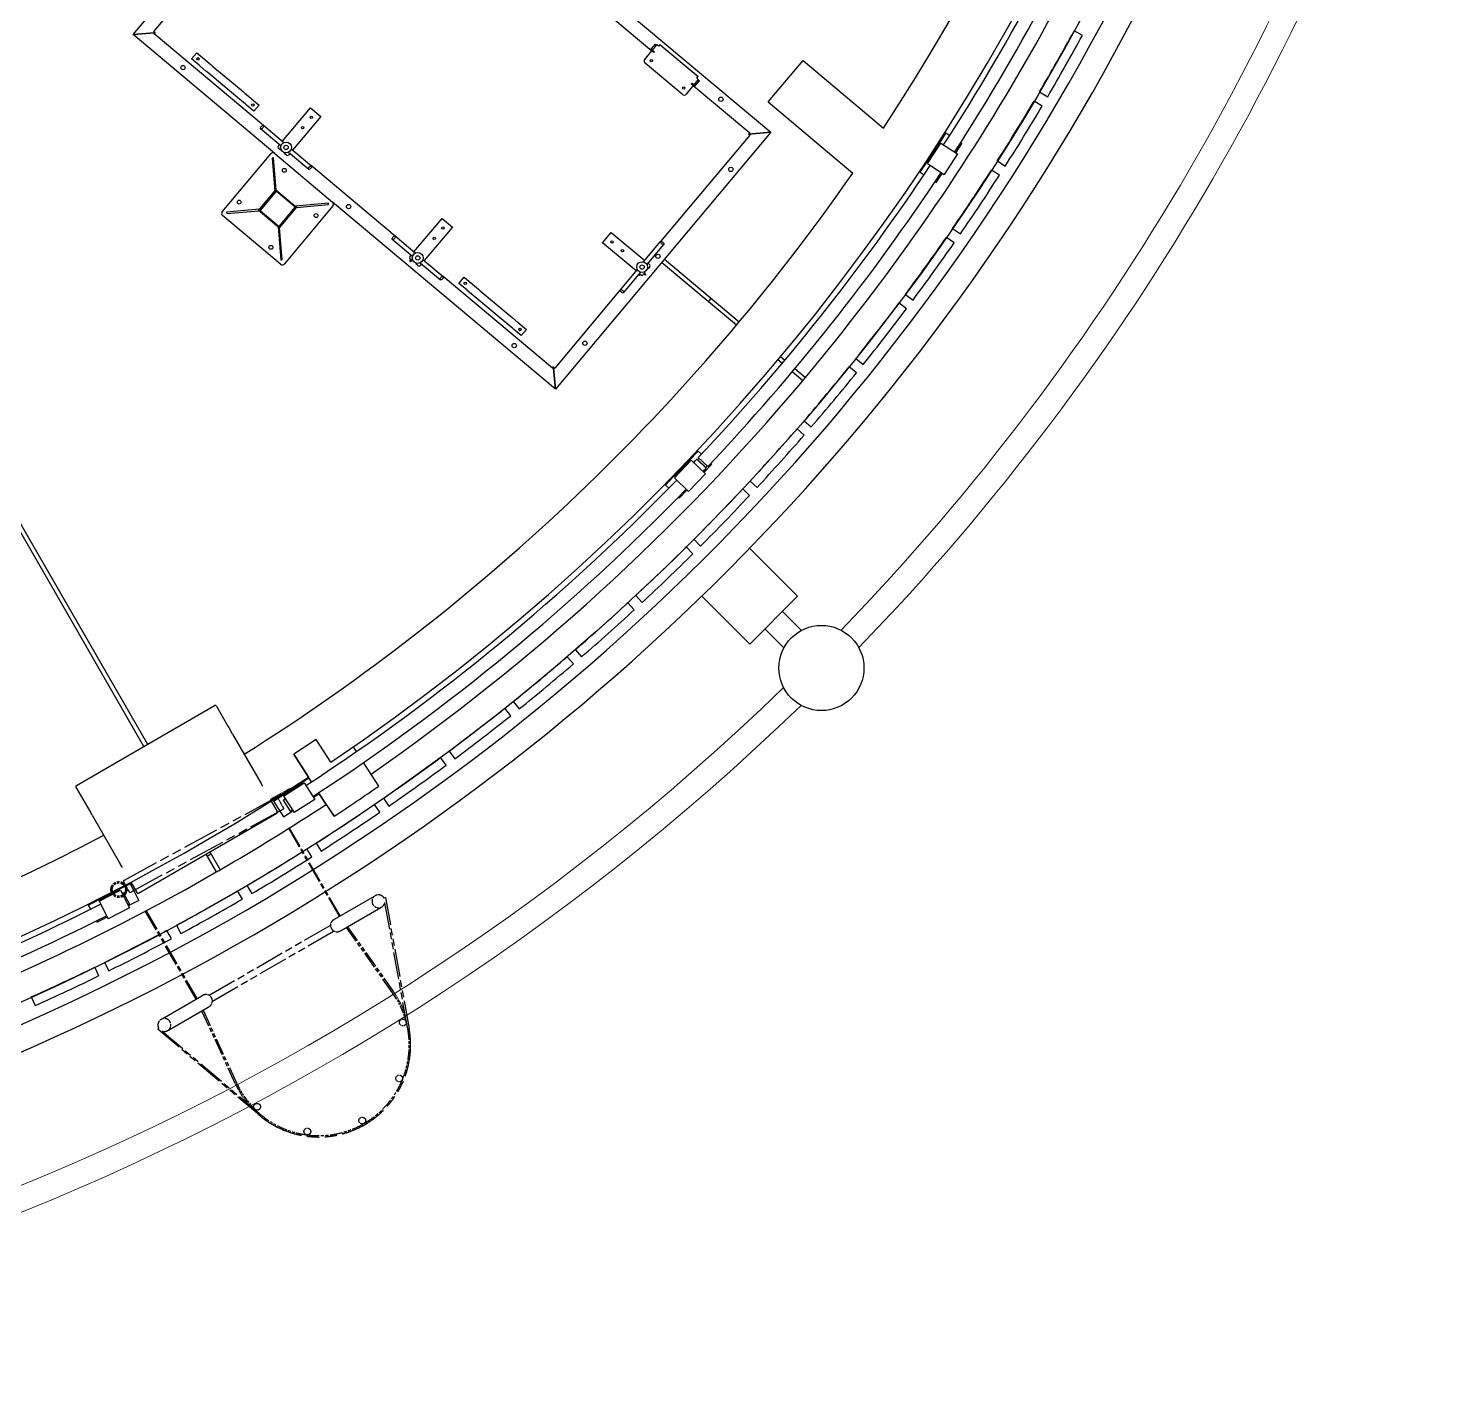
# Model space of a CAD drawing. Header units: millimetres. Extents: x 0 to 100323, y 0 to 59400.
# Drawn here: x 18625 to 23863, y 13250 to 18274 of the extents above; entities that cross this region are included whole.
import ezdxf

# ---------------------------------------------------------------- set-up
doc = ezdxf.new("R2010")
doc.units = ezdxf.units.MM
doc.header["$LTSCALE"] = 100
doc.linetypes.add('DOUBLE_DASH_CHAIN', pattern=[1.2403, 0.6614, -0.0827, 0.1654, -0.0827, 0.1654, -0.0827])
doc.layers.add('P_Condensate (CS)', color=40, linetype='Continuous', lineweight=18, true_color=0xffbf00)
doc.layers.add('Reference', color=7, linetype='DOUBLE_DASH_CHAIN', lineweight=25)
doc.layers.add('Visible', color=7, linetype='Continuous', lineweight=25)

msp = doc.modelspace()

# ---------------------------------------------------------------- linework, layer by layer
at = {"layer": 'P_Condensate (CS)'}
for radius, start, end in [(8966, 45.96509, 314.03491), (8874, 315.97008, 343.637), (8966, 315.96509, 343.80954), (8874, 225.297, 314.02992)]:
    msp.add_arc((15252.6, 22215.6), radius, start, end, dxfattribs=at)
at = {"layer": 'Reference', "ltscale": 0.239276}
msp.add_line((19522.2, 15423.4), (19588.5, 15459.5), dxfattribs=at)
at = {"layer": 'Reference', "ltscale": 0.158612}
msp.add_line((19547, 15431.2), (19590.9, 15455.1), dxfattribs=at)
at = {"layer": 'Reference', "ltscale": 0.049761}
for p, q in [((19588.5, 15459.5), (19597.3, 15464.2)), ((19599.7, 15459.9), (19590.9, 15455.1))]:
    msp.add_line(p, q, dxfattribs=at)
at = {"layer": 'Reference', "ltscale": 0.015771}
for p, q in [((19599.7, 15459.9), (19597.3, 15464.2)), ((19524.6, 15419), (19522.2, 15423.4))]:
    msp.add_line(p, q, dxfattribs=at)
at = {"layer": 'Reference', "ltscale": 2.050458}
for p, q in [((19545.2, 15430.2), (18977.7, 15121.6)), ((19001.6, 15077.7), (19569.1, 15386.3))]:
    msp.add_line(p, q, dxfattribs=at)
at = {"layer": 'Reference', "ltscale": 0.006248}
msp.add_line((19547.9, 15429.4), (19547, 15431.2), dxfattribs=at)
at = {"layer": 'Reference', "ltscale": 0.145915}
for p, q in [((19569.9, 15389), (19547.9, 15429.4)), ((18998.9, 15078.5), (18976.9, 15118.9))]:
    msp.add_line(p, q, dxfattribs=at)
at = {"layer": 'Reference', "ltscale": 0.012597}
for p, q in [((19587.9, 15314.7), (19591.4, 15316.7)), ((19057.9, 15008.7), (19061.4, 15010.7))]:
    msp.add_line(p, q, dxfattribs=at)
at = {"layer": 'Reference', "ltscale": 1.193414}
for p, q in [((19775.9, 14989.1), (19587.9, 15314.7)), ((19779.4, 14991.1), (19591.4, 15316.7)), ((19245.9, 14683.1), (19057.9, 15008.7)), ((19249.4, 14685.1), (19061.4, 15010.7))]:
    msp.add_line(p, q, dxfattribs=at)
at = {"layer": 'Reference', "ltscale": 3.104414}
for p, q in [((19758.4, 14979), (19905.5, 15063.9)), ((19782.4, 14937.4), (19929.5, 15022.3)), ((19119.8, 14610.3), (19266.9, 14695.2)), ((19143.8, 14568.7), (19290.9, 14653.6))]:
    msp.add_line(p, q, dxfattribs=at)
at = {"layer": 'Reference', "ltscale": 0.138402}
for p, q in [((19908.8, 15065.8), (19905.5, 15063.9)), ((19929.5, 15022.3), (19932.8, 15024.2)), ((19758.4, 14979), (19755.1, 14977.1)), ((19779.1, 14935.5), (19782.4, 14937.4)), ((19270.1, 14697.1), (19266.9, 14695.2)), ((19290.9, 14653.6), (19294.1, 14655.5)), ((19119.8, 14610.3), (19116.5, 14608.4)), ((19140.5, 14566.8), (19143.8, 14568.7))]:
    msp.add_line(p, q, dxfattribs=at)
at = {"layer": 'Reference', "ltscale": 0.016761}
for p, q in [((19941.6, 15057), (19946.2, 15059.7)), ((19103.1, 14572.9), (19107.7, 14575.6))]:
    msp.add_line(p, q, dxfattribs=at)
at = {"layer": 'Reference', "ltscale": 1.51014}
for p, q in [((20029.3, 14572.9), (19944.4, 15041.1)), ((19120.1, 14565.1), (19483.1, 14257.6))]:
    msp.add_line(p, q, dxfattribs=at)
at = {"layer": 'Reference', "ltscale": 1.567272}
for p, q in [((19946.2, 15059.7), (20034.2, 14573.8)), ((19479.9, 14253.8), (19103.1, 14572.9))]:
    msp.add_line(p, q, dxfattribs=at)
at = {"layer": 'Reference', "ltscale": 1.647407}
for p, q in [((19293.6, 14697.4), (19743.1, 14956.9)), ((19306.1, 14675.7), (19755.6, 14935.2))]:
    msp.add_line(p, q, dxfattribs=at)
at = {"layer": 'Reference', "ltscale": 0.94049}
for p, q in [((19973.1, 14706.8), (19801.8, 14948.6)), ((19271.4, 14642.4), (19395.2, 14373.2))]:
    msp.add_line(p, q, dxfattribs=at)
at = {"layer": 'Reference', "ltscale": 0.939018}
for p, q in [((19806.2, 14951.1), (19977.1, 14709.7)), ((19390.7, 14371.1), (19267.1, 14639.9))]:
    msp.add_line(p, q, dxfattribs=at)
at = {"layer": 'Reference', "ltscale": 0.588258}
msp.add_circle((18959.8, 15088.5), 29.5, dxfattribs=at)
at = {"layer": 'Reference', "ltscale": 0.488536}
msp.add_circle((18959.8, 15088.5), 24.5, dxfattribs=at)
at = {"layer": 'Reference', "ltscale": 0.249204}
for centre in [(20011.1, 14596.7), (19997.6, 14389.8), (19471.6, 14285.2), (19657.5, 14193.5), (19860.9, 14233.9)]:
    msp.add_circle(centre, 12.5, dxfattribs=at)
at = {"layer": 'Reference', "ltscale": 0.012026}
for centre, start, end in [((19546.2, 15428.5), 28.5401, 118.5401), ((19568.1, 15388.1), 298.5401, 28.5401), ((18978.7, 15119.8), 118.5401, 208.5401), ((19000.6, 15079.4), 208.5401, 298.5401)]:
    msp.add_arc(centre, 2, start, end, dxfattribs=at)
at = {"layer": 'Reference', "ltscale": 0.426093}
for centre, start, end in [((19920.8, 15045), 30, 350.5374), ((19128.5, 14587.6), 249.4626, 210)]:
    msp.add_arc(centre, 24, start, end, dxfattribs=at)
at = {"layer": 'Reference', "ltscale": 0.239232}
for centre, start, end in [((19767.1, 14956.3), 120, 300), ((19282.1, 14676.3), 300, 120)]:
    msp.add_arc(centre, 24, start, end, dxfattribs=at)
at = {"layer": 'Reference', "ltscale": 0.45027}
for start, end in [(11.0356, 35.3), (204.7, 228.9644)]:
    msp.add_arc((19699.6, 14513.2), 335, start, end, dxfattribs=at)
at = {"layer": 'Reference', "ltscale": 0.285558}
for start, end in [(20.136, 35.3), (204.7, 219.864)]:
    msp.add_arc((19699.6, 14513.2), 340, start, end, dxfattribs=at)
at = {"layer": 'Reference', "ltscale": 2.676021}
msp.add_arc((19699.6, 14513.2), 340, 228.97, 11.03, dxfattribs=at)
at = {"layer": 'Reference', "ltscale": 2.647105}
msp.add_arc((19699.6, 14513.2), 340, 229.7313, 10.2687, dxfattribs=at)
at = {"layer": 'Reference', "ltscale": 0.608064}
for start, end in [(337.5, 10.2687), (229.7313, 262.5)]:
    msp.add_arc((19699.6, 14513.2), 335, start, end, dxfattribs=at)
at = {"layer": 'Reference', "ltscale": 0.695874}
for start, end in [(300, 337.5), (262.5, 300)]:
    msp.add_arc((19699.6, 14513.2), 335, start, end, dxfattribs=at)
at = {"layer": 'Visible'}
for p, q in [((15475.5, 21845.6), (19066.4, 15626)), ((19052.5, 15618), (15461.6, 21837.6)), ((19012.7, 18251.2), (19809.7, 19201.1)), ((19809.7, 19201.1), (21372.5, 17889.8)), ((20182.7, 18820.3), (20932.7, 18191)), ((19089.8, 18262.2), (19332.7, 18551.6)), ((19090.2, 18258), (19012.7, 18251.2)), ((19012.7, 18251.2), (19090.2, 18258)), ((19536.7, 17811.5), (19012.7, 18251.2)), ((19089.8, 18262.2), (19089.2, 18261.5)), ((19091.5, 18259.6), (19089.2, 18261.5)), ((19089.8, 18262.2), (19094.4, 18258.4)), ((19091.8, 18256.6), (19089.9, 18254.3)), ((19089.9, 18254.3), (19090.5, 18253.8)), ((19092.1, 18260.3), (19090.2, 18258)), ((19090.2, 18258), (19092.5, 18256.1)), ((19094.4, 18258.4), (19090.5, 18253.8)), ((19494.9, 17914.5), (19090.5, 18253.8)), ((22526.1, 18248.4), (22495.3, 18265.1)), ((19229.3, 18160.9), (19248.6, 18183.8)), ((19248.6, 18183.8), (19276.3, 18160.5)), ((20906.3, 18159.6), (20932.7, 18191)), ((20929.3, 18196.4), (20928.1, 18194.8)), ((20929.3, 18196.4), (20946.1, 18216.3)), ((20929.3, 18196.4), (20933.9, 18192.5)), ((20933.9, 18192.5), (20932.7, 18191)), ((20940.3, 18184.6), (20932.7, 18191)), ((20933.9, 18192.5), (20935.2, 18194)), ((20935.2, 18194), (20937.8, 18197.2)), ((20935.2, 18194), (20941.4, 18188.9)), ((20937.8, 18197.2), (20946.8, 18207.8)), ((20942.9, 18187.6), (20940.3, 18184.6)), ((20941.4, 18188.9), (20942.9, 18187.6)), ((20946.1, 18216.3), (20950.7, 18212.4)), ((20946.8, 18207.8), (20951.3, 18213.2)), ((20957.4, 18208.1), (20951.3, 18213.2)), ((20962.6, 18214.2), (20957.4, 18208.1)), ((20962.6, 18214.2), (21103.5, 18095.9)), ((19257, 18137.6), (19229.3, 18160.9)), ((19257, 18137.6), (19260.3, 18134.8)), ((19282.3, 18116.3), (19260.3, 18134.8)), ((19279.6, 18157.8), (19276.3, 18160.5)), ((19279.6, 18157.8), (19301.6, 18139.3)), ((19301.6, 18139.3), (19308.3, 18133.7)), ((19308.3, 18133.7), (19419.4, 18040.5)), ((21045.4, 18029.8), (20907.5, 18145.5)), ((21363.3, 18001.9), (21491.9, 18155.2)), ((21491.9, 18155.2), (21789.5, 17905.4)), ((19289, 18110.7), (19282.3, 18116.3)), ((19400.1, 18017.5), (19289, 18110.7)), ((21078.2, 18068.9), (21080.8, 18071.9)), ((21080.8, 18071.9), (21082.3, 18070.6)), ((21091.1, 18068.6), (21100, 18079.2)), ((21091.7, 18060.1), (21108.5, 18080)), ((21098.4, 18089.8), (21103.5, 18095.9)), ((21098.4, 18089.8), (21104.5, 18084.6)), ((21100, 18079.2), (21104.5, 18084.6)), ((21103.9, 18083.9), (21108.5, 18080)), ((19419.4, 18040.5), (19426.1, 18034.9)), ((19426.1, 18034.9), (19448.1, 18016.4)), ((21085.9, 18062.4), (21059.5, 18031)), ((21085.9, 18062.4), (21078.2, 18068.9)), ((21088.4, 18065.5), (21082.3, 18070.6)), ((21087.2, 18064), (21085.9, 18062.4)), ((21085.9, 18062.4), (21294.6, 17887.3)), ((21087.2, 18064), (21088.4, 18065.5)), ((21087.2, 18064), (21091.7, 18060.1)), ((21088.4, 18065.5), (21091.1, 18068.6)), ((21091.7, 18060.1), (21090.5, 18058.6)), ((22367.4, 18039.2), (22397.5, 18021.4)), ((19406.8, 18011.9), (19400.1, 18017.5)), ((19428.8, 17993.4), (19406.8, 18011.9)), ((19428.8, 17993.4), (19432.1, 17990.7)), ((19459.8, 17967.4), (19432.1, 17990.7)), ((19451.4, 18013.6), (19448.1, 18016.4)), ((19451.4, 18013.6), (19479.1, 17990.4)), ((19479.1, 17990.4), (19459.8, 17967.4)), ((19564.7, 17855.9), (19668.8, 17980)), ((19668.8, 17980), (19707.2, 17947.8)), ((21363.3, 18001.9), (21676.7, 17739)), ((22377.2, 17987), (22347.1, 18004.7)), ((19707.2, 17947.8), (19603, 17823.7)), ((19559.5, 17839.3), (19484.6, 17902.2)), ((19569.8, 17851.6), (19494.9, 17914.5)), ((21372.5, 17889.8), (20575.4, 16939.9)), ((21295.4, 17878.8), (20965.1, 17485.2)), ((21290.8, 17882.7), (21372.5, 17889.8)), ((21372.5, 17889.8), (21290.8, 17882.7)), ((21290.8, 17882.7), (21294.6, 17887.3)), ((21295.4, 17878.8), (21290.8, 17882.7)), ((21292.7, 17885), (21293.4, 17884.4)), ((21293.1, 17880.7), (21293.6, 17881.4)), ((21293.4, 17884.4), (21295.3, 17886.7)), ((21293.6, 17881.4), (21295.9, 17879.5)), ((21295.3, 17886.7), (21294.6, 17887.3)), ((21295.4, 17878.8), (21295.9, 17879.5)), ((22021, 17887.4), (21995.3, 17848.1)), ((22021, 17887.4), (22035.1, 17878.1)), ((19342.6, 17595.8), (19522.6, 17810.3)), ((19536.7, 17811.5), (19751.1, 17631.6)), ((19549.3, 17837.5), (19554.4, 17843.6)), ((19558.3, 17823.4), (19549.9, 17830.5)), ((19560.4, 17825.8), (19558.3, 17823.4)), ((19572.1, 17811.8), (19574.1, 17814.2)), ((19580.5, 17804.7), (19572.1, 17811.8)), ((19587.6, 17815.8), (19662.6, 17752.9)), ((19592.7, 17811.5), (19587.6, 17805.4)), ((19597.9, 17828), (19672.9, 17765.1)), ((21952.9, 17774.2), (22002.2, 17849.5)), ((21990.3, 17840.5), (21956.4, 17788.7)), ((21958.9, 17787), (21992.8, 17838.9)), ((21987.4, 17842.5), (21987.8, 17842.2)), ((21990.3, 17840.5), (21987.8, 17842.2)), ((21990.3, 17840.5), (21995.3, 17848.1)), ((21992.8, 17838.9), (21996.1, 17843.9)), ((21999.4, 17845.3), (21995.3, 17848.1)), ((21997.8, 17842.8), (21996.1, 17843.9)), ((22002.2, 17849.5), (22063.3, 17809.5)), ((22056.6, 17813.9), (22057.1, 17814.7)), ((22079.6, 17849), (22057.1, 17814.7)), ((22075.5, 17851.7), (22079.6, 17849)), ((19531.9, 17794.9), (19526.9, 17794.5)), ((19526.9, 17794.5), (19537.5, 17672.6)), ((19542.2, 17676.3), (19531.9, 17794.9)), ((19982.1, 17505.7), (19672.9, 17765.1)), ((21925.7, 17741.8), (21951.4, 17781.1)), ((21956.4, 17788.7), (21951.4, 17781.1)), ((21955.6, 17778.4), (21951.4, 17781.1)), ((21952.9, 17774.2), (22013.9, 17734.2)), ((21953.4, 17790.6), (21953.9, 17790.3)), ((21953.9, 17790.3), (21956.4, 17788.7)), ((21958.9, 17787), (21955.6, 17782)), ((21957.3, 17780.9), (21955.6, 17782)), ((22063.3, 17809.5), (22013.9, 17734.2)), ((22211.1, 17783.6), (22240.5, 17764.7)), ((21925.7, 17741.8), (21939.8, 17732.6)), ((21980.2, 17706.1), (21984.2, 17703.5)), ((21984.2, 17703.5), (22006.7, 17737.8)), ((22006.7, 17737.8), (22007.3, 17738.6)), ((22219, 17731), (22189.5, 17749.9)), ((19477, 17600.5), (19541.3, 17677.1)), ((19541.8, 17671.5), (19482.7, 17601)), ((19541.3, 17677.1), (19617.9, 17612.8)), ((19612.3, 17612.3), (19541.8, 17671.5)), ((19480.8, 17605), (19358.9, 17594.3)), ((19553.6, 17536.2), (19477, 17600.5)), ((19482.7, 17601), (19553.2, 17541.8)), ((19553.2, 17541.8), (19612.3, 17612.3)), ((19617.9, 17612.8), (19553.6, 17536.2)), ((19752.4, 17617.5), (19572.4, 17403)), ((19735.3, 17627.3), (19613.4, 17616.6)), ((19617.2, 17611.9), (19735.7, 17622.3)), ((19735.7, 17622.3), (19735.3, 17627.3)), ((20575.4, 16939.9), (19751.1, 17631.6)), ((19558.3, 17401.8), (19343.8, 17581.7)), ((19358.9, 17594.3), (19359.4, 17589.3)), ((19359.4, 17589.3), (19478, 17599.7)), ((20051.9, 17447.1), (20156.1, 17571.2)), ((20156.1, 17571.2), (20194.4, 17539)), ((19549.1, 17540), (19559.8, 17418.1)), ((19564.8, 17418.5), (19554.4, 17537.1)), ((20057, 17442.8), (19982.1, 17505.7)), ((20194.4, 17539), (20090.2, 17414.9)), ((20750.2, 17481.2), (20782.4, 17519.5)), ((20782.4, 17519.5), (20906.5, 17415.4)), ((22051.5, 17481), (22022.8, 17501)), ((22045.5, 17533.9), (22074.3, 17513.9)), ((20046.7, 17430.5), (19971.8, 17493.4)), ((20874.3, 17377.1), (20750.2, 17481.2)), ((20902.2, 17410.2), (20965.1, 17485.2)), ((20914.4, 17400), (20977.3, 17474.9)), ((19559.8, 17418.1), (19564.8, 17418.5)), ((20040.6, 17418.7), (20036.1, 17413.4)), ((20039.1, 17410.8), (20036.1, 17413.4)), ((20036.5, 17428.7), (20041.6, 17434.8)), ((20045.5, 17414.6), (20037.1, 17421.6)), ((20039.1, 17410.8), (20043.6, 17416.2)), ((20047.6, 17417), (20045.5, 17414.6)), ((20059.3, 17403), (20061.3, 17405.4)), ((20067.8, 17395.9), (20059.3, 17403)), ((20074.8, 17407), (20149.8, 17344.1)), ((20079.9, 17402.7), (20074.8, 17396.5)), ((20085.1, 17419.2), (20160.1, 17356.3)), ((20925.5, 17392.9), (20918.4, 17384.5)), ((20918.7, 17405.1), (20924.9, 17399.9)), ((21245.6, 17176.5), (20968.8, 17408.7)), ((20979.1, 17421), (21255.9, 17188.7)), ((20564.4, 17017), (20160.1, 17356.3)), ((20218.2, 17331), (20237.5, 17354)), ((20237.5, 17354), (20265.3, 17330.7)), ((20878.6, 17382.2), (20815.7, 17307.2)), ((20890.9, 17371.9), (20828, 17296.9)), ((20884.3, 17364.1), (20887.1, 17361.8)), ((20892.7, 17361.6), (20886.6, 17366.8)), ((20887.1, 17361.8), (20887.1, 17361.8)), ((20887.8, 17362), (20889.7, 17364.2)), ((20906.8, 17370.7), (20899.8, 17362.2)), ((20902.6, 17365.7), (20908, 17361.2)), ((20904.4, 17372.7), (20906.8, 17370.7)), ((20910.6, 17364.3), (20905.2, 17368.8)), ((20910.6, 17364.3), (20908, 17361.2)), ((20918.4, 17384.5), (20916, 17386.5)), ((20246, 17307.7), (20218.2, 17331)), ((20246, 17307.7), (20249.3, 17304.9)), ((20271.3, 17286.5), (20249.3, 17304.9)), ((20268.6, 17327.9), (20265.3, 17330.7)), ((20268.6, 17327.9), (20290.6, 17309.5)), ((20277.9, 17280.9), (20271.3, 17286.5)), ((20290.6, 17309.5), (20297.2, 17303.9)), ((20297.2, 17303.9), (20408.4, 17210.6)), ((20815.7, 17307.2), (20572.9, 17017.8)), ((21871.1, 17290.3), (21899.1, 17269.3)), ((20389.1, 17187.6), (20277.9, 17280.9)), ((21875.1, 17237.3), (21847.1, 17258.3)), ((20395.7, 17182.1), (20389.1, 17187.6)), ((20417.7, 17163.6), (20395.7, 17182.1)), ((20408.4, 17210.6), (20415, 17205.1)), ((20415, 17205.1), (20437, 17186.6)), ((20440.3, 17183.8), (20437, 17186.6)), ((20440.3, 17183.8), (20468.1, 17160.5)), ((20417.7, 17163.6), (20421.1, 17160.8)), ((20448.8, 17137.5), (20421.1, 17160.8)), ((20468.1, 17160.5), (20448.8, 17137.5)), ((21414.8, 17034.5), (21398.8, 17047.9)), ((21409.1, 17060.2), (21425.1, 17046.8)), ((21687.8, 17053.2), (21715.1, 17031.3)), ((20564.4, 17017), (20568.3, 17021.6)), ((20564.4, 17017), (20565.1, 17016.5)), ((20567, 17018.8), (20565.1, 17016.5)), ((20566.3, 17019.3), (20568.6, 17017.4)), ((20568.3, 17021.6), (20572.9, 17017.8)), ((20568.6, 17017.4), (20570.6, 17019.7)), ((20575.4, 16939.9), (20568.6, 17017.4)), ((20568.6, 17017.4), (20575.4, 16939.9)), ((20570, 17019), (20572.3, 17017.1)), ((20572.3, 17017.1), (20572.9, 17017.8)), ((21490.7, 16970.8), (21451.8, 17003.5)), ((21462.1, 17015.7), (21501, 16983)), ((21690, 17000.1), (21662.7, 17022.1)), ((21496.2, 16823), (21522.6, 16800)), ((21496.4, 16769.8), (21469.9, 16792.7)), ((21103.7, 16710.2), (21071.1, 16676.3)), ((21103.7, 16710.2), (21115.9, 16698.5)), ((21015.8, 16611.6), (21078.2, 16676.5)), ((21064.9, 16669.8), (21021.9, 16625.1)), ((21024.1, 16623.1), (21067, 16667.8)), ((21062.3, 16672.3), (21062.7, 16671.9)), ((21064.9, 16669.8), (21062.7, 16671.9)), ((21064.9, 16669.8), (21071.1, 16676.3)), ((21067, 16667.8), (21071.2, 16672.1)), ((21074.7, 16672.9), (21071.1, 16676.3)), ((21072.6, 16670.7), (21071.2, 16672.1)), ((21078.2, 16676.5), (21130.8, 16625.9)), ((21098.8, 16680.4), (21133.8, 16647.2)), ((21101.4, 16677.9), (21102.1, 16678.6)), ((21102.1, 16678.6), (21102.4, 16679.7)), ((21131.9, 16650.4), (21102.1, 16678.6)), ((21104.3, 16686.2), (21139.4, 16653)), ((21106.9, 16683.7), (21105.8, 16683.4)), ((21136.7, 16655.5), (21121.8, 16669.6)), ((21154.2, 16661.7), (21125.7, 16632.1)), ((21150.7, 16665), (21154.2, 16661.7)), ((20983.1, 16584.8), (21015.7, 16618.7)), ((21021.9, 16625.1), (21015.7, 16618.7)), ((21019.3, 16615.2), (21015.7, 16618.7)), ((21015.8, 16611.6), (21068.4, 16561)), ((21019.3, 16627.6), (21019.7, 16627.2)), ((21019.7, 16627.2), (21021.9, 16625.1)), ((21024.1, 16623.1), (21019.9, 16618.7)), ((21021.4, 16617.4), (21019.9, 16618.7)), ((21130.8, 16625.9), (21068.4, 16561)), ((21125, 16631.4), (21125.7, 16632.1)), ((21131.2, 16649.7), (21131.9, 16650.4)), ((21131.9, 16650.4), (21133, 16650.8)), ((21136.7, 16655.5), (21136.4, 16654.4)), ((21136.7, 16655.5), (21136.7, 16655.5)), ((20983.1, 16584.8), (20995.3, 16573.1)), ((21033.6, 16536.3), (21062, 16565.8)), ((21062, 16565.8), (21062.7, 16566.5)), ((21294.5, 16546.7), (21268.9, 16570.6)), ((21296.2, 16599.8), (21321.8, 16575.9)), ((21030.1, 16539.6), (21033.6, 16536.3)), ((21084.7, 16331), (21060, 16355.8)), ((21088.3, 16384.1), (21113, 16359.3)), ((21471.6, 16173.4), (21294.2, 16350.8)), ((20867.2, 16123.1), (20843.4, 16148.8)), ((20872.7, 16176), (20896.5, 16150.3)), ((21117.4, 16174.1), (21294.9, 15996.6)), ((21471.6, 16173.4), (21294.9, 15996.6)), ((21486, 16047.3), (21415.8, 16117.5)), ((21421, 15982.2), (21350.7, 16052.5)), ((20642.2, 15923.3), (20619.4, 15949.8)), ((20649.7, 15975.9), (20672.5, 15949.4)), ((18803.1, 15474), (19314.1, 15769)), ((19320.9, 15767.2), (19363.5, 15693.4)), ((20419.6, 15784.1), (20441.4, 15756.7)), ((20410.2, 15731.7), (20388.3, 15759.1)), ((19363.5, 15693.4), (19366.8, 15687.7)), ((19366.8, 15687.7), (19374.3, 15674.7)), ((19380.9, 15663.3), (19374.3, 15674.7)), ((19380.9, 15663.3), (19486, 15481.3)), ((19690.5, 15643.7), (19607.1, 15589.5)), ((19745, 15559.9), (19690.5, 15643.7)), ((19839.3, 15599.1), (19827.9, 15616.6)), ((19607, 15589.5), (19662.1, 15504.7)), ((19607, 15589.5), (19607.1, 15589.5)), ((19673.5, 15487.2), (19607.1, 15589.5)), ((19922.2, 15471.5), (19865.6, 15558.6)), ((20171.4, 15548.7), (20150.5, 15576.9)), ((20182.6, 15600.7), (20203.5, 15572.6)), ((18801.3, 15467.2), (18843.9, 15393.4)), ((19492.5, 15470), (19486, 15481.3)), ((19569.8, 15434.6), (19645.4, 15483.4)), ((19630.9, 15480), (19578.8, 15446.4)), ((19580.5, 15443.9), (19632.6, 15477.5)), ((19629, 15483), (19629.3, 15482.5)), ((19630.9, 15480), (19629.3, 15482.5)), ((19630.9, 15480), (19638.5, 15484.9)), ((19632.6, 15477.5), (19637.6, 15480.7)), ((19638.7, 15479.1), (19637.6, 15480.7)), ((19663.5, 15501), (19638.5, 15484.9)), ((19641.2, 15480.7), (19638.5, 15484.9)), ((19645.4, 15483.4), (19685, 15422)), ((19663.5, 15501), (19661.4, 15504.2)), ((19523.8, 15415.8), (19545.9, 15377.4)), ((19531.8, 15416.1), (19571.3, 15441.6)), ((19531.8, 15416.1), (19569.7, 15357.3)), ((19568.1, 15419.1), (19594, 15378.3)), ((19569.8, 15434.6), (19609.3, 15373.3)), ((19578.8, 15446.4), (19571.3, 15441.6)), ((19574, 15437.4), (19571.3, 15441.6)), ((19580.5, 15443.9), (19575.4, 15440.7)), ((19576.5, 15439), (19575.4, 15440.7)), ((19576.9, 15449.4), (19577.2, 15449)), ((19577.2, 15449), (19578.8, 15446.4)), ((19685, 15422), (19609.3, 15373.3)), ((19680.6, 15428.8), (19681.5, 15429.3)), ((19701.7, 15442.3), (19681.5, 15429.3)), ((19756.4, 15359.6), (19699.8, 15446.7)), ((19726.8, 15403.6), (19701.6, 15442.3)), ((19726.8, 15403.6), (19756.4, 15359.6)), ((19926, 15374.5), (19906.2, 15403.4)), ((19939.2, 15426), (19959, 15397.2)), ((18843.9, 15393.4), (18847.2, 15387.7)), ((18847.2, 15387.7), (18854.7, 15374.7)), ((18861.2, 15363.3), (18854.7, 15374.7)), ((18861.2, 15363.3), (18966.3, 15181.3)), ((19033.1, 15075.6), (19544.1, 15370.6)), ((19569.7, 15357.3), (19604.1, 15379.5)), ((19604.1, 15379.5), (19605, 15380)), ((19689.6, 15260.3), (19708.3, 15230.8)), ((19320.7, 15153.5), (19282.5, 15219.6)), ((19286.8, 15212.2), (19300.6, 15220.3)), ((19296.4, 15227.6), (19334.6, 15161.5)), ((19674.5, 15209.3), (19655.8, 15238.9)), ((18972.9, 15170), (18966.3, 15181.3)), ((18886.5, 15045.2), (18966.6, 15086.4)), ((18950.2, 15087.6), (18950.4, 15087.1)), ((18951.8, 15084.4), (18950.4, 15087.1)), ((18951.8, 15084.4), (18959.8, 15088.5)), ((19001.6, 15110), (18959.8, 15088.5)), ((18962.1, 15084.1), (18959.8, 15088.5)), ((18966.6, 15086.4), (18999.9, 15021.4)), ((19001.6, 15110), (19033.6, 15047.8)), ((19004.1, 15115.8), (19026.3, 15077.4)), ((19434.1, 15103.8), (19451.7, 15073.6)), ((18846.9, 15030.5), (18888.7, 15052)), ((18886.5, 15045.2), (18919.9, 14980.3)), ((18896.7, 15056.1), (18888.7, 15052)), ((18891, 15047.5), (18888.7, 15052)), ((18898, 15053.4), (18892.7, 15050.7)), ((18893.6, 15048.9), (18892.7, 15050.7)), ((18895, 15059.3), (18895.3, 15058.8)), ((18895.3, 15058.8), (18896.7, 15056.1)), ((18951.8, 15084.4), (18896.7, 15056.1)), ((18898, 15053.4), (18953.2, 15081.8)), ((18953.2, 15081.8), (18958.5, 15084.5)), ((18959.4, 15082.7), (18958.5, 15084.5)), ((18976.4, 15077.7), (18998.8, 15034.9)), ((19033.6, 15047.8), (18997.2, 15029)), ((19417.2, 15053.4), (19399.6, 15083.6)), ((18846.9, 15030.5), (18854.6, 15015.5)), ((18878.9, 14968.2), (18915.3, 14987)), ((18915.3, 14987), (18916.2, 14987.4)), ((18999.9, 15021.4), (18919.9, 14980.3)), ((18996.3, 15028.6), (18997.2, 15029)), ((18876.7, 14972.5), (18878.9, 14968.2)), ((19154.4, 14906.9), (19137.8, 14937.7)), ((19173.1, 14956.7), (19189.6, 14925.8)), ((18886.4, 14770), (18871, 14801.5)), ((18906.9, 14819.1), (18922.3, 14787.7)), ((18635.9, 14691.3), (18650.2, 14659.3))]:
    msp.add_line(p, q, dxfattribs=at)
for centre, radius in [((15252.6, 22215.6), 8250), ((19197.3, 18129), 8), ((19252.7, 18160.8), 4.5), ((20930.2, 18154.6), 4.5), ((21050.4, 18053.6), 4.5), ((21187.9, 18012.1), 8), ((19455.7, 17990.4), 4.5), ((19671.9, 17944.8), 4.5), ((19639.8, 17906.5), 4.5), ((19578.7, 17833.7), 20), ((19578.7, 17833.7), 8), ((21224.8, 17752.7), 8), ((19572.3, 17749), 7.25), ((19405.1, 17631.5), 7.25), ((19810.1, 17614.7), 8), ((19689.8, 17581.8), 7.25), ((20127, 17497.6), 4.5), ((20159.1, 17535.9), 4.5), ((19522.7, 17464.3), 7.25), ((20065.9, 17424.9), 20), ((20785.4, 17484.3), 4.5), ((20823.7, 17452.1), 4.5), ((20065.9, 17424.9), 8), ((20896.5, 17391.1), 20), ((20896.5, 17391.1), 8), ((20954.8, 17430.9), 8), ((20241.7, 17330.9), 4.5), ((20444.7, 17160.6), 4.5), ((20423, 17100.5), 8), ((20684.8, 17109.2), 8), ((21560, 15908.2), 157.5)]:
    msp.add_circle(centre, radius, dxfattribs=at)
for centre, radius, start, end in [((15252.6, 22215.6), 8420, 9.75585, 276.75081), ((15252.6, 22215.6), 8326.9, 9.19557, 276.32923), ((15252.6, 22215.6), 8030, 304.01786, 74.21), ((15252.6, 22215.6), 7830, 326.60031, 17.3807), ((15252.6, 22215.6), 8326.9, 278.07368, 351.61642), ((15252.6, 22215.6), 8420, 277.61744, 350.36105), ((15252.6, 22215.6), 8150, 320.05624, 339.94376), ((15252.6, 22215.6), 8050.8, 327.10166, 337.1197), ((15252.6, 22215.6), 8099.1, 327.09975, 337.12161), ((15252.6, 22215.6), 8030, 205.79, 303.30742), ((15252.6, 22215.6), 7830, 206.60031, 297.7969), ((15252.6, 22215.6), 8250, 329.58671, 331.38984), ((15252.6, 22215.6), 8285, 329.58613, 331.39043), ((19252.7, 18160.8), 4.5, 50.0019, 229.9981), ((20914, 18153.1), 10, 140, 230), ((21051.9, 18037.4), 10, 230, 320), ((15252.6, 22215.6), 8250, 327.50579, 329.30892), ((15252.6, 22215.6), 8285, 327.5052, 329.3095), ((19530.2, 17803.9), 10, 50, 140), ((19553.1, 17834.3), 5, 140, 230), ((19583.8, 17808.6), 5, 230, 320), ((15252.6, 22215.6), 8050.8, 316.62155, 326.46115), ((15252.6, 22215.6), 7830, 302.18846, 325.12908), ((15252.6, 22215.6), 8099.1, 316.62155, 326.46306), ((15252.6, 22215.6), 8250, 325.42486, 327.22799), ((15252.6, 22215.6), 8285, 325.42428, 327.22858), ((19744.7, 17623.9), 10, 320, 50), ((19350.2, 17589.4), 10, 140, 230), ((15252.6, 22215.6), 8250, 323.34394, 325.14707), ((15252.6, 22215.6), 8285, 323.34335, 325.14765), ((19564.7, 17409.4), 10, 230, 320), ((20040.3, 17425.5), 5, 140, 230), ((20071, 17399.8), 5, 230, 320), ((20921.6, 17396.1), 5, 320, 50), ((20895.9, 17365.5), 5, 230, 320), ((15252.6, 22215.6), 7695, 319.94043, 320.05957), ((15252.6, 22215.6), 8250, 321.26301, 323.06614), ((15252.6, 22215.6), 8285, 321.26243, 323.06673), ((20444.7, 17160.6), 4.5, 230.0019, 49.9981), ((15252.6, 22215.6), 8150, 319.94376, 320.05624), ((15252.6, 22215.6), 8250, 319.18209, 320.98522), ((15252.6, 22215.6), 8285, 319.1815, 320.9858), ((15252.6, 22215.6), 8150, 304.7094, 319.94376), ((15252.6, 22215.6), 8250, 317.10117, 318.90429), ((15252.6, 22215.6), 8285, 317.10058, 318.90488), ((15252.6, 22215.6), 8050.9, 316.44312, 316.56479), ((21107.2, 16678.6), 5, 106.477, 166.7164), ((15252.6, 22215.6), 8099.2, 316.44121, 316.56479), ((21131.6, 16655.5), 5, 286.477, 346.7164), ((15252.6, 22215.6), 8050.9, 303.12408, 315.80261), ((15252.6, 22215.6), 8099.2, 303.12217, 315.80452), ((15252.6, 22215.6), 8250, 315.02024, 316.82337), ((15252.6, 22215.6), 8285, 315.01965, 316.82395), ((15252.6, 22215.6), 8250, 312.93932, 314.74244), ((15252.6, 22215.6), 8285, 312.93873, 314.74303), ((15252.6, 22215.6), 8250, 310.85839, 312.66152), ((15252.6, 22215.6), 8285, 310.8578, 312.6621), ((15252.6, 22215.6), 8250, 308.77747, 310.58059), ((15252.6, 22215.6), 8285, 308.77688, 310.58118), ((19316.6, 15764.7), 5, 30, 120), ((15252.6, 22215.6), 8250, 306.69654, 308.49967), ((15252.6, 22215.6), 8285, 306.69595, 308.50025), ((15252.6, 22215.6), 8250, 304.61562, 306.41874), ((15252.6, 22215.6), 8285, 304.61503, 306.41933), ((18805.6, 15469.7), 5, 120, 210), ((15252.6, 22215.6), 8203, 303.30151, 304.69849), ((15252.6, 22215.6), 8150, 300.05624, 303.29697), ((15252.6, 22215.6), 8050.9, 302.41357, 302.48357), ((15252.6, 22215.6), 8250, 302.53469, 304.33782), ((19541.6, 15374.9), 5, 300, 30), ((15252.6, 22215.6), 8099.2, 302.41357, 302.48548), ((15252.6, 22215.6), 8285, 302.5341, 304.3384), ((15252.6, 22215.6), 8250, 300.45377, 302.25689), ((15252.6, 22215.6), 8285, 300.45318, 302.25748), ((15252.6, 22215.6), 8150, 280.05624, 299.94376), ((15252.6, 22215.6), 8150, 299.94376, 300.05624), ((15252.6, 22215.6), 8050.8, 286.85789, 296.87592), ((15252.6, 22215.6), 8050.8, 297.51643, 297.55095), ((15252.6, 22215.6), 8099.1, 297.51452, 297.55095), ((19030.6, 15079.9), 5, 210, 300), ((15252.6, 22215.6), 8250, 298.37284, 300.17597), ((15252.6, 22215.6), 8285, 298.37225, 300.17656), ((15252.6, 22215.6), 8099.1, 286.85598, 296.87783), ((15252.6, 22215.6), 8250, 296.29192, 298.09504), ((15252.6, 22215.6), 8285, 296.29133, 298.09563), ((15252.6, 22215.6), 8250, 294.21099, 296.01412), ((15252.6, 22215.6), 8285, 294.21041, 296.01471)]:
    msp.add_arc(centre, radius, start, end, dxfattribs=at)
for centre, major_axis in [((19489.7, 17908.4), (5.14, 6.13)), ((19667.7, 17759), (-5.14, -6.13)), ((19976.9, 17499.6), (5.14, 6.13)), ((20971.2, 17480.1), (6.13, -5.14)), ((20154.9, 17350.2), (-5.14, -6.13)), ((20821.8, 17302.1), (-6.13, 5.14))]:
    msp.add_ellipse(centre, major_axis=major_axis, ratio=0.476683, dxfattribs=at)
for points, weights in [([(20887.8, 17362), (20885.9, 17363), (20884.4, 17364.1)], [1, 1.05441190223, 1.07054785358]), ([(20887.1, 17361.8), (20887.3, 17361.7), (20887.8, 17362)], [1.07609286977, 1.06748821141, 1])]:
    msp.add_rational_spline(points, weights, degree=2, dxfattribs=at)

doc.saveas('drawing.dxf')
